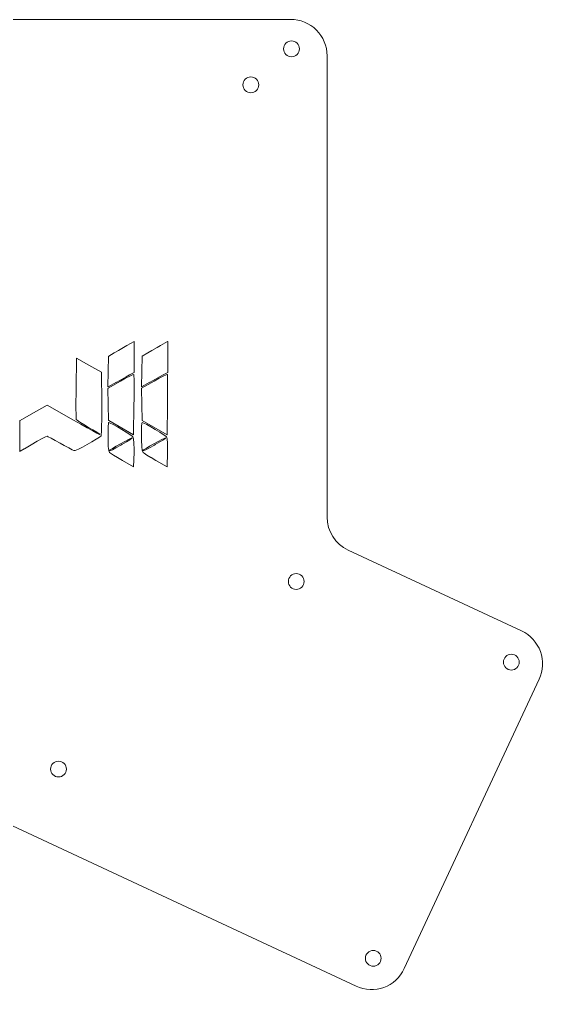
# Model space of a CAD drawing. Header units: millimetres. Extents: x 16 to 219, y 10 to 197.
# Drawn here: x 118.3 to 219.1, y 10.1 to 196.8 of the extents above; entities that cross this region are included whole.
import ezdxf

# ---------------------------------------------------------------- set-up
doc = ezdxf.new("R2010")
doc.units = ezdxf.units.MM
doc.header["$MEASUREMENT"] = 0
doc.layers.add('Cutout', color=7, linetype='Continuous', lineweight=0, true_color=0xde3535)
doc.layers.add('Engraving', color=7, linetype='Continuous', lineweight=0, true_color=0x3866dc)

msp = doc.modelspace()

# ---------------------------------------------------------------- linework, layer by layer
at = {"layer": 'Cutout', "lineweight": 0}
msp.add_lwpolyline([(215.01, 79.13), (181.6, 94.71, -0.291482), (177.56, 101.05), (177.56, 189.84, 0.414214), (170.56, 196.84), (167.02, 196.84), (131.11, 196.84), (61.23, 196.84), (25.53, 196.84), (23.47, 196.84, 0.414214), (16.47, 189.84), (16.47, 55.51, 0.414214), (23.47, 48.51), (100.61, 48.51, -0.109498), (103.56, 47.86), (183.13, 10.76, 0.414191), (192.43, 14.15), (218.4, 69.83, 0.414222)], format="xyb", close=True, dxfattribs=at)
for centre in [(170.71, 191.18), (162.88, 184.25), (171.62, 88.65), (213.03, 73.14), (125.85, 52.55), (186.45, 16.13)]:
    msp.add_circle(centre, 1.52, dxfattribs=at)
at = {"layer": 'Engraving', "linetype": 'Continuous'}
for p, q in [((139.03, 134.06), (140.4, 134.84)), ((140.4, 134.84), (140.41, 134.84)), ((140.41, 134.84), (140.41, 134.84)), ((140.41, 134.84), (140.41, 134.84)), ((140.41, 134.84), (140.41, 134.84)), ((140.41, 134.84), (140.42, 134.84)), ((140.42, 134.84), (140.42, 134.84)), ((140.42, 134.84), (140.42, 134.84)), ((140.42, 134.84), (140.42, 134.84)), ((140.42, 134.84), (140.43, 134.84)), ((140.43, 134.84), (140.43, 134.84)), ((140.43, 134.84), (140.43, 134.84)), ((140.43, 134.84), (140.43, 134.84)), ((140.43, 134.84), (140.43, 134.83)), ((140.43, 134.83), (140.43, 134.83)), ((140.43, 134.83), (140.43, 134.83)), ((140.43, 134.83), (140.43, 134.83)), ((140.43, 134.83), (140.43, 134.83)), ((140.43, 134.83), (140.44, 134.83)), ((140.44, 134.82), (140.43, 131.87)), ((140.44, 134.83), (140.44, 134.83)), ((140.44, 134.83), (140.44, 134.83)), ((140.44, 134.83), (140.44, 134.82)), ((140.44, 134.82), (140.44, 134.82)), ((145.48, 134.06), (146.85, 134.84)), ((146.85, 134.84), (146.86, 134.84)), ((146.86, 134.84), (146.86, 134.84)), ((146.86, 134.84), (146.86, 134.84)), ((146.86, 134.84), (146.86, 134.84)), ((146.86, 134.84), (146.87, 134.84)), ((146.87, 134.84), (146.87, 134.84)), ((146.87, 134.84), (146.87, 134.84)), ((146.87, 134.84), (146.87, 134.84)), ((146.87, 134.84), (146.87, 134.84)), ((146.87, 134.84), (146.87, 134.84)), ((146.87, 134.84), (146.87, 134.84)), ((146.87, 134.84), (146.87, 134.84)), ((146.87, 134.84), (146.88, 134.83)), ((146.88, 134.83), (146.88, 134.83)), ((146.88, 134.83), (146.88, 134.83)), ((146.88, 134.83), (146.88, 134.83)), ((146.88, 134.83), (146.88, 134.83)), ((146.88, 134.83), (146.89, 134.83)), ((146.89, 134.82), (146.88, 131.87)), ((146.89, 134.83), (146.89, 134.83)), ((146.89, 134.83), (146.89, 134.83)), ((146.89, 134.83), (146.89, 134.82)), ((146.89, 134.82), (146.89, 134.82)), ((135.51, 132.02), (136.58, 132.65)), ((136.58, 132.65), (137.4, 133.12)), ((136.58, 132.65), (136.58, 132.65)), ((136.58, 132.65), (136.58, 132.65)), ((137.4, 133.12), (138.38, 133.68)), ((137.4, 133.12), (137.4, 133.12)), ((137.4, 133.12), (137.4, 133.12)), ((138.38, 133.68), (139.03, 134.06)), ((138.38, 133.68), (138.38, 133.68)), ((138.38, 133.68), (138.38, 133.68)), ((139.03, 134.06), (139.03, 134.06)), ((139.03, 134.06), (139.03, 134.06)), ((141.96, 132.02), (143.03, 132.65)), ((143.03, 132.65), (143.85, 133.12)), ((143.03, 132.65), (143.03, 132.65)), ((143.03, 132.65), (143.03, 132.65)), ((143.85, 133.12), (144.83, 133.68)), ((143.85, 133.12), (143.85, 133.12)), ((143.85, 133.12), (143.85, 133.12)), ((144.83, 133.68), (145.48, 134.06)), ((144.83, 133.68), (144.83, 133.68)), ((144.83, 133.68), (144.83, 133.68)), ((145.48, 134.06), (145.48, 134.06)), ((145.48, 134.06), (145.48, 134.06)), ((129.23, 125.88), (129.29, 131.65)), ((129.29, 131.66), (129.29, 131.67)), ((129.29, 131.67), (129.29, 131.67)), ((129.29, 131.67), (129.29, 131.67)), ((129.29, 131.67), (129.3, 131.67)), ((129.29, 131.65), (129.29, 131.66)), ((129.29, 131.66), (129.29, 131.66)), ((129.29, 131.66), (129.29, 131.66)), ((129.29, 131.66), (129.29, 131.66)), ((129.29, 131.66), (129.29, 131.66)), ((129.3, 131.67), (129.3, 131.67)), ((129.3, 131.67), (129.3, 131.67)), ((129.3, 131.67), (129.3, 131.67)), ((129.3, 131.67), (129.31, 131.67)), ((129.31, 131.67), (129.31, 131.67)), ((129.31, 131.67), (129.31, 131.67)), ((129.31, 131.67), (129.31, 131.67)), ((129.31, 131.67), (129.32, 131.67)), ((129.31, 131.67), (129.31, 131.67)), ((129.31, 131.67), (129.31, 131.67)), ((129.31, 131.67), (129.31, 131.67)), ((129.31, 131.67), (129.31, 131.67)), ((129.32, 131.67), (129.32, 131.67)), ((129.32, 131.67), (131.71, 130.3)), ((135.43, 129.07), (135.5, 132)), ((135.5, 132.01), (135.5, 132.02)), ((135.5, 132.02), (135.5, 132.02)), ((135.5, 132.02), (135.5, 132.02)), ((135.5, 132.02), (135.51, 132.02)), ((135.5, 132), (135.5, 132.01)), ((135.5, 132.01), (135.5, 132.01)), ((135.5, 132.01), (135.5, 132.01)), ((135.5, 132.01), (135.5, 132.01)), ((135.5, 132.01), (135.5, 132.01)), ((135.51, 132.02), (135.51, 132.02)), ((140.43, 131.87), (140.43, 131.87)), ((140.43, 131.87), (140.43, 128.93)), ((141.88, 129.07), (141.95, 132)), ((141.95, 132.01), (141.95, 132.02)), ((141.95, 132.02), (141.95, 132.02)), ((141.95, 132.02), (141.95, 132.02)), ((141.95, 132.02), (141.96, 132.02)), ((141.95, 132), (141.95, 132.01)), ((141.95, 132.01), (141.95, 132.01)), ((141.95, 132.01), (141.95, 132.01)), ((141.95, 132.01), (141.95, 132.01)), ((141.95, 132.01), (141.95, 132.01)), ((141.96, 132.02), (141.96, 132.02)), ((146.88, 131.87), (146.88, 131.87)), ((146.88, 131.87), (146.88, 128.93)), ((131.71, 130.3), (134.1, 128.93)), ((134.1, 128.93), (134.1, 128.92)), ((134.1, 128.92), (134.1, 128.92)), ((134.1, 128.92), (134.1, 128.92)), ((134.1, 128.92), (134.1, 128.92)), ((134.1, 128.92), (134.1, 128.92)), ((134.1, 128.92), (134.11, 128.92)), ((134.11, 128.92), (134.11, 128.92)), ((134.11, 128.92), (134.11, 128.92)), ((134.11, 128.92), (134.11, 128.91)), ((134.11, 128.91), (134.11, 128.91)), ((134.11, 128.91), (134.17, 122.95)), ((135.37, 126.14), (135.43, 129.07)), ((135.43, 129.07), (135.43, 129.07)), ((140.42, 128.91), (139.53, 128.42)), ((140.43, 128.92), (140.42, 128.91)), ((140.42, 128.91), (140.42, 128.91)), ((140.42, 128.91), (140.42, 128.91)), ((140.43, 128.93), (140.43, 128.93)), ((140.43, 128.93), (140.43, 128.93)), ((140.43, 128.93), (140.43, 128.93)), ((140.43, 128.93), (140.43, 128.92)), ((140.43, 128.92), (140.43, 128.92)), ((140.43, 128.92), (140.43, 128.92)), ((140.43, 128.92), (140.43, 128.92)), ((140.43, 128.92), (140.43, 128.92)), ((140.43, 128.92), (140.43, 128.92)), ((140.43, 128.92), (140.43, 128.92)), ((140.43, 128.92), (140.43, 128.92)), ((141.81, 126.14), (141.88, 129.07)), ((141.88, 129.07), (141.88, 129.07)), ((146.87, 128.91), (145.98, 128.42)), ((146.88, 128.92), (146.87, 128.92)), ((146.87, 128.92), (146.87, 128.91)), ((146.87, 128.91), (146.87, 128.91)), ((146.87, 128.91), (146.87, 128.91)), ((146.88, 128.93), (146.88, 128.93)), ((146.88, 128.93), (146.88, 128.93)), ((146.88, 128.93), (146.88, 128.93)), ((146.88, 128.93), (146.88, 128.92)), ((146.88, 128.92), (146.88, 128.92)), ((146.88, 128.92), (146.88, 128.92)), ((146.88, 128.92), (146.88, 128.92)), ((146.88, 128.92), (146.88, 128.92)), ((146.88, 128.92), (146.88, 128.92)), ((146.88, 128.92), (146.88, 128.92)), ((135.39, 125.84), (137.81, 127.22)), ((137.02, 127.03), (135.39, 126.12)), ((137.05, 127.04), (137.02, 127.03)), ((137.98, 127.56), (137.05, 127.04)), ((137.05, 127.04), (137.05, 127.04)), ((137.81, 127.22), (138.77, 127.76)), ((137.81, 127.22), (137.81, 127.22)), ((137.81, 127.22), (137.81, 127.22)), ((138.87, 128.06), (137.98, 127.56)), ((138.77, 127.76), (139.56, 128.18)), ((138.77, 127.76), (138.77, 127.76)), ((138.77, 127.76), (138.77, 127.76)), ((139.53, 128.42), (138.87, 128.06)), ((139.53, 128.42), (139.53, 128.42)), ((139.56, 128.18), (140.11, 128.44)), ((139.56, 128.18), (139.56, 128.18)), ((139.56, 128.18), (139.56, 128.18)), ((140.11, 128.44), (140.33, 128.51)), ((140.11, 128.44), (140.11, 128.44)), ((140.11, 128.44), (140.11, 128.44)), ((140.33, 128.51), (140.34, 128.52)), ((140.33, 128.51), (140.33, 128.51)), ((140.33, 128.51), (140.33, 128.51)), ((140.33, 128.51), (140.33, 128.51)), ((140.34, 128.51), (140.34, 128.52)), ((140.34, 128.52), (140.34, 128.51)), ((140.34, 128.52), (140.34, 128.51)), ((140.34, 128.51), (140.35, 128.51)), ((140.35, 128.51), (140.35, 128.51)), ((140.35, 128.51), (140.35, 128.51)), ((140.35, 128.51), (140.35, 128.51)), ((140.35, 128.51), (140.35, 128.51)), ((140.35, 128.51), (140.35, 128.51)), ((140.35, 128.51), (140.35, 128.51)), ((140.35, 128.51), (140.35, 128.51)), ((140.35, 128.51), (140.35, 128.5)), ((140.35, 128.5), (140.35, 128.5)), ((140.35, 128.5), (140.35, 128.5)), ((140.35, 128.5), (140.36, 128.5)), ((140.36, 128.5), (140.36, 128.5)), ((140.36, 128.5), (140.36, 128.5)), ((140.36, 128.5), (140.36, 128.5)), ((140.36, 128.5), (140.38, 128.24)), ((140.38, 128.24), (140.38, 128.24)), ((140.38, 128.24), (140.38, 128.24)), ((140.38, 128.24), (140.4, 127.58)), ((140.4, 127.58), (140.4, 127.58)), ((140.4, 127.58), (140.4, 127.58)), ((140.4, 127.58), (140.4, 126.57)), ((141.84, 125.84), (144.26, 127.22)), ((143.46, 127.03), (141.84, 126.12)), ((143.5, 127.04), (143.46, 127.03)), ((144.42, 127.56), (143.5, 127.04)), ((143.5, 127.04), (143.5, 127.04)), ((144.26, 127.22), (145.22, 127.76)), ((144.26, 127.22), (144.26, 127.22)), ((144.26, 127.22), (144.26, 127.22)), ((145.32, 128.06), (144.42, 127.56)), ((145.22, 127.76), (146.01, 128.18)), ((145.22, 127.76), (145.22, 127.76)), ((145.22, 127.76), (145.22, 127.76)), ((145.98, 128.42), (145.32, 128.06)), ((145.98, 128.42), (145.98, 128.42)), ((146.01, 128.18), (146.56, 128.44)), ((146.01, 128.18), (146.01, 128.18)), ((146.01, 128.18), (146.01, 128.18)), ((146.56, 128.44), (146.78, 128.51)), ((146.56, 128.44), (146.56, 128.44)), ((146.56, 128.44), (146.56, 128.44)), ((146.78, 128.51), (146.79, 128.52)), ((146.78, 128.51), (146.78, 128.51)), ((146.78, 128.51), (146.78, 128.51)), ((146.78, 128.51), (146.78, 128.51)), ((146.79, 128.51), (146.79, 128.52)), ((146.79, 128.52), (146.79, 128.51)), ((146.79, 128.52), (146.79, 128.51)), ((146.79, 128.51), (146.79, 128.51)), ((146.79, 128.51), (146.79, 128.51)), ((146.79, 128.51), (146.79, 128.51)), ((146.79, 128.51), (146.8, 128.51)), ((146.8, 128.51), (146.8, 128.51)), ((146.8, 128.51), (146.8, 128.51)), ((146.8, 128.51), (146.8, 128.51)), ((146.8, 128.51), (146.8, 128.51)), ((146.8, 128.51), (146.8, 128.5)), ((146.8, 128.5), (146.8, 128.5)), ((146.8, 128.5), (146.8, 128.5)), ((146.8, 128.5), (146.81, 128.5)), ((146.81, 128.5), (146.81, 128.5)), ((146.81, 128.5), (146.81, 128.5)), ((146.81, 128.5), (146.81, 128.5)), ((146.81, 128.5), (146.83, 128.24)), ((146.83, 128.24), (146.83, 128.24)), ((146.83, 128.24), (146.83, 128.24)), ((146.83, 128.24), (146.85, 127.58)), ((146.85, 127.58), (146.85, 127.58)), ((146.85, 127.58), (146.85, 127.58)), ((146.85, 127.58), (146.85, 126.57)), ((129.22, 124.75), (129.23, 125.88)), ((129.23, 125.88), (129.23, 125.88)), ((129.23, 125.88), (129.23, 125.88)), ((135.37, 126.13), (135.37, 126.14)), ((135.37, 126.14), (135.37, 126.14)), ((135.37, 126.14), (135.37, 126.14)), ((135.37, 126.12), (135.37, 126.13)), ((135.37, 126.13), (135.37, 126.13)), ((135.37, 126.13), (135.37, 126.13)), ((135.37, 126.13), (135.37, 126.13)), ((135.37, 126.13), (135.37, 126.13)), ((135.38, 126.12), (135.37, 126.12)), ((135.37, 126.12), (135.37, 126.12)), ((135.37, 126.12), (135.37, 126.12)), ((135.37, 126.12), (135.37, 126.12)), ((135.37, 126.12), (135.37, 126.12)), ((135.37, 126.12), (135.37, 126.12)), ((135.37, 126.12), (135.37, 126.12)), ((135.44, 122.73), (135.37, 125.83)), ((135.37, 125.83), (135.37, 125.83)), ((135.37, 125.83), (135.37, 125.83)), ((135.37, 125.83), (135.37, 125.83)), ((135.37, 125.83), (135.37, 125.83)), ((135.37, 125.83), (135.38, 125.83)), ((135.38, 126.11), (135.38, 126.12)), ((135.39, 126.11), (135.38, 126.11)), ((135.38, 126.11), (135.38, 126.11)), ((135.38, 126.11), (135.38, 126.11)), ((135.38, 125.83), (135.38, 125.84)), ((135.38, 125.84), (135.38, 125.84)), ((135.38, 125.84), (135.38, 125.84)), ((135.38, 125.84), (135.38, 125.84)), ((135.38, 125.84), (135.38, 125.84)), ((135.38, 125.84), (135.39, 125.84)), ((135.38, 125.83), (135.38, 125.83)), ((135.39, 126.12), (135.39, 126.12)), ((135.39, 126.12), (135.39, 126.12)), ((135.39, 126.12), (135.39, 126.12)), ((135.39, 126.12), (135.39, 126.11)), ((135.39, 126.11), (135.39, 126.11)), ((135.39, 126.11), (135.39, 126.11)), ((135.39, 126.11), (135.39, 126.11)), ((135.39, 125.84), (135.39, 125.84)), ((135.39, 125.84), (135.39, 125.84)), ((140.4, 125.28), (140.39, 123.78)), ((140.4, 126.57), (140.4, 126.57)), ((140.4, 126.57), (140.4, 126.57)), ((140.4, 126.57), (140.4, 125.28)), ((140.4, 125.28), (140.4, 125.28)), ((140.4, 125.28), (140.4, 125.28)), ((141.81, 126.13), (141.81, 126.14)), ((141.81, 126.14), (141.81, 126.14)), ((141.81, 126.14), (141.81, 126.14)), ((141.82, 126.13), (141.81, 126.13)), ((141.81, 126.13), (141.81, 126.13)), ((141.81, 126.13), (141.81, 126.13)), ((141.81, 126.13), (141.81, 126.13)), ((141.82, 126.12), (141.82, 126.13)), ((141.83, 126.12), (141.82, 126.12)), ((141.82, 126.12), (141.82, 126.12)), ((141.82, 126.12), (141.82, 126.12)), ((141.82, 126.12), (141.82, 126.12)), ((141.82, 126.12), (141.82, 126.12)), ((141.82, 126.12), (141.82, 126.12)), ((141.82, 126.12), (141.82, 126.12)), ((141.89, 122.73), (141.82, 125.83)), ((141.82, 125.83), (141.82, 125.83)), ((141.82, 125.83), (141.82, 125.83)), ((141.82, 125.83), (141.82, 125.83)), ((141.82, 125.83), (141.82, 125.83)), ((141.82, 125.83), (141.83, 125.83)), ((141.83, 126.11), (141.83, 126.12)), ((141.84, 126.11), (141.83, 126.11)), ((141.83, 126.11), (141.83, 126.11)), ((141.83, 126.11), (141.83, 126.11)), ((141.83, 125.83), (141.83, 125.84)), ((141.83, 125.84), (141.83, 125.84)), ((141.83, 125.84), (141.83, 125.84)), ((141.83, 125.84), (141.83, 125.84)), ((141.83, 125.84), (141.83, 125.84)), ((141.83, 125.84), (141.84, 125.84)), ((141.83, 125.83), (141.83, 125.83)), ((141.84, 126.12), (141.84, 126.12)), ((141.84, 126.12), (141.84, 126.12)), ((141.84, 126.12), (141.84, 126.12)), ((141.84, 126.12), (141.84, 126.11)), ((141.84, 126.11), (141.84, 126.11)), ((141.84, 126.11), (141.84, 126.11)), ((141.84, 126.11), (141.84, 126.11)), ((141.84, 125.84), (141.84, 125.84)), ((141.84, 125.84), (141.84, 125.84)), ((146.85, 125.28), (146.84, 123.78)), ((146.85, 126.57), (146.85, 126.57)), ((146.85, 126.57), (146.85, 126.57)), ((146.85, 126.57), (146.85, 125.28)), ((146.85, 125.28), (146.85, 125.28)), ((146.85, 125.28), (146.85, 125.28)), ((129.21, 123.23), (129.22, 124.75)), ((129.22, 124.75), (129.22, 124.75)), ((129.22, 124.75), (129.22, 124.75)), ((140.39, 123.78), (140.38, 122.65)), ((140.39, 123.78), (140.39, 123.78)), ((140.39, 123.78), (140.39, 123.78)), ((146.84, 123.78), (146.83, 122.65)), ((146.84, 123.78), (146.84, 123.78)), ((146.84, 123.78), (146.84, 123.78)), ((121.05, 121.12), (123.66, 122.61)), ((123.66, 122.61), (123.66, 122.61)), ((123.66, 122.61), (123.66, 122.61)), ((123.66, 122.61), (123.66, 122.61)), ((123.66, 122.61), (123.66, 122.61)), ((123.66, 122.61), (123.67, 122.61)), ((123.67, 122.61), (123.67, 122.61)), ((123.67, 122.61), (123.67, 122.61)), ((123.67, 122.61), (123.67, 122.61)), ((123.67, 122.61), (123.67, 122.61)), ((123.67, 122.61), (123.68, 122.61)), ((123.68, 122.61), (128.72, 119.72)), ((129.21, 121.91), (129.21, 123.23)), ((129.21, 123.23), (129.21, 123.23)), ((129.21, 123.23), (129.21, 123.23)), ((129.22, 120.86), (129.21, 121.91)), ((129.21, 121.91), (129.21, 121.91)), ((129.21, 121.91), (129.21, 121.91)), ((134.17, 122.95), (134.17, 122.95)), ((134.17, 122.95), (134.17, 122.95)), ((134.17, 122.95), (134.18, 121.3)), ((135.5, 119.64), (135.44, 122.73)), ((140.38, 122.65), (140.32, 116.9)), ((140.38, 122.65), (140.38, 122.65)), ((140.38, 122.65), (140.38, 122.65)), ((141.95, 119.64), (141.89, 122.73)), ((146.83, 122.65), (146.77, 116.9)), ((146.83, 122.65), (146.83, 122.65)), ((146.83, 122.65), (146.83, 122.65)), ((118.42, 113.73), (118.43, 119.62)), ((118.43, 119.62), (118.43, 119.63)), ((118.43, 119.63), (118.43, 119.63)), ((118.43, 119.63), (118.43, 119.63)), ((118.43, 119.63), (118.43, 119.63)), ((118.43, 119.63), (118.43, 119.63)), ((118.43, 119.63), (118.44, 119.63)), ((118.43, 119.62), (118.43, 119.62)), ((118.43, 119.62), (118.43, 119.62)), ((118.43, 119.62), (118.43, 119.62)), ((118.43, 119.62), (118.43, 119.62)), ((118.43, 119.62), (118.43, 119.62)), ((118.43, 119.62), (118.43, 119.62)), ((118.44, 119.63), (121.05, 121.12)), ((118.44, 119.63), (118.44, 119.63)), ((118.44, 119.63), (118.44, 119.63)), ((128.72, 119.72), (128.72, 119.72)), ((128.72, 119.72), (130.12, 118.93)), ((129.23, 120.16), (129.22, 120.86)), ((129.22, 120.86), (129.22, 120.86)), ((129.22, 120.86), (129.22, 120.86)), ((129.25, 119.86), (129.23, 120.16)), ((129.23, 120.16), (129.23, 120.16)), ((129.23, 120.16), (129.23, 120.16)), ((129.26, 119.85), (129.25, 119.86)), ((129.25, 119.86), (129.25, 119.86)), ((129.25, 119.86), (129.25, 119.86)), ((129.26, 119.84), (129.26, 119.85)), ((129.26, 119.85), (129.26, 119.85)), ((129.26, 119.85), (129.26, 119.85)), ((129.26, 119.85), (129.26, 119.85)), ((129.26, 119.85), (129.26, 119.85)), ((129.43, 119.68), (129.26, 119.84)), ((129.26, 119.84), (129.26, 119.84)), ((129.26, 119.84), (129.26, 119.84)), ((129.95, 119.33), (129.43, 119.68)), ((129.43, 119.68), (129.43, 119.68)), ((129.43, 119.68), (129.43, 119.68)), ((134.17, 119.81), (134.15, 118.54)), ((134.18, 121.3), (134.17, 119.81)), ((134.17, 119.81), (134.17, 119.81)), ((134.17, 119.81), (134.17, 119.81)), ((134.18, 121.3), (134.18, 121.3)), ((134.18, 121.3), (134.18, 121.3)), ((135.5, 119.63), (135.5, 119.64)), ((135.5, 119.62), (135.5, 119.63)), ((135.5, 119.63), (135.5, 119.63)), ((135.5, 119.63), (135.5, 119.63)), ((135.5, 119.63), (135.5, 119.63)), ((135.5, 119.63), (135.5, 119.63)), ((135.51, 119.62), (135.5, 119.62)), ((135.5, 119.62), (135.5, 119.62)), ((135.5, 119.62), (135.5, 119.62)), ((140.29, 116.88), (135.51, 119.62)), ((135.51, 119.62), (135.51, 119.62)), ((141.95, 119.63), (141.95, 119.64)), ((141.95, 119.62), (141.95, 119.63)), ((141.95, 119.63), (141.95, 119.63)), ((141.95, 119.63), (141.95, 119.63)), ((141.95, 119.63), (141.95, 119.63)), ((141.95, 119.63), (141.95, 119.63)), ((141.96, 119.62), (141.95, 119.62)), ((141.95, 119.62), (141.95, 119.62)), ((141.95, 119.62), (141.95, 119.62)), ((146.74, 116.88), (141.96, 119.62)), ((141.96, 119.62), (141.96, 119.62)), ((130.72, 118.85), (129.95, 119.33)), ((129.95, 119.33), (129.95, 119.33)), ((129.95, 119.33), (129.95, 119.33)), ((130.12, 118.93), (130.12, 118.93)), ((130.12, 118.93), (131.38, 118.22)), ((131.65, 118.3), (130.72, 118.85)), ((130.72, 118.85), (130.72, 118.85)), ((130.72, 118.85), (130.72, 118.85)), ((131.38, 118.22), (131.38, 118.22)), ((131.38, 118.22), (132.45, 117.64)), ((132.45, 117.84), (131.65, 118.3)), ((131.65, 118.3), (131.65, 118.3)), ((131.65, 118.3), (131.65, 118.3)), ((133.2, 117.38), (132.45, 117.84)), ((134.15, 118.53), (134.13, 117.55)), ((134.15, 118.54), (134.15, 118.54)), ((134.15, 118.54), (134.15, 118.53)), ((135.39, 117.6), (135.42, 118.48)), ((135.42, 118.48), (135.46, 119.06)), ((135.42, 118.48), (135.42, 118.48)), ((135.42, 118.48), (135.42, 118.48)), ((135.46, 119.07), (135.5, 119.26)), ((135.46, 119.06), (135.46, 119.07)), ((135.46, 119.07), (135.46, 119.07)), ((135.5, 119.26), (135.5, 119.27)), ((135.5, 119.27), (135.5, 119.27)), ((135.5, 119.27), (135.5, 119.27)), ((135.5, 119.27), (135.5, 119.27)), ((135.5, 119.27), (135.51, 119.27)), ((135.51, 119.27), (135.51, 119.28)), ((135.51, 119.28), (135.52, 119.28)), ((135.51, 119.27), (135.51, 119.27)), ((135.51, 119.27), (135.51, 119.27)), ((135.51, 119.27), (135.51, 119.27)), ((135.52, 119.28), (135.52, 119.28)), ((135.52, 119.28), (135.53, 119.28)), ((135.52, 119.28), (135.52, 119.28)), ((135.52, 119.28), (135.52, 119.28)), ((135.52, 119.28), (135.52, 119.28)), ((135.52, 119.28), (135.52, 119.28)), ((135.52, 119.28), (135.52, 119.28)), ((135.53, 119.28), (135.53, 119.28)), ((135.53, 119.28), (135.53, 119.28)), ((135.53, 119.28), (135.53, 119.28)), ((135.53, 119.28), (135.53, 119.28)), ((135.53, 119.28), (135.82, 119.16)), ((135.82, 119.16), (135.82, 119.16)), ((135.82, 119.16), (135.82, 119.16)), ((135.82, 119.16), (136.4, 118.85)), ((136.4, 118.85), (136.4, 118.85)), ((136.4, 118.85), (136.4, 118.85)), ((136.4, 118.85), (137.18, 118.42)), ((137.18, 118.42), (137.18, 118.42)), ((137.18, 118.42), (137.18, 118.42)), ((137.18, 118.42), (138.04, 117.91)), ((138.04, 117.91), (138.04, 117.91)), ((138.04, 117.91), (138.04, 117.91)), ((138.04, 117.91), (138.88, 117.41)), ((141.84, 117.6), (141.86, 118.48)), ((141.86, 118.48), (141.91, 119.06)), ((141.86, 118.48), (141.86, 118.48)), ((141.86, 118.48), (141.86, 118.48)), ((141.91, 119.07), (141.95, 119.26)), ((141.91, 119.06), (141.91, 119.07)), ((141.91, 119.07), (141.91, 119.07)), ((141.95, 119.26), (141.95, 119.27)), ((141.95, 119.27), (141.95, 119.27)), ((141.95, 119.27), (141.95, 119.27)), ((141.95, 119.27), (141.95, 119.27)), ((141.95, 119.27), (141.96, 119.27)), ((141.96, 119.27), (141.96, 119.28)), ((141.96, 119.28), (141.97, 119.28)), ((141.96, 119.27), (141.96, 119.27)), ((141.96, 119.27), (141.96, 119.27)), ((141.96, 119.27), (141.96, 119.27)), ((141.97, 119.28), (141.97, 119.28)), ((141.97, 119.28), (141.97, 119.28)), ((141.97, 119.28), (141.98, 119.28)), ((141.97, 119.28), (141.97, 119.28)), ((141.97, 119.28), (141.97, 119.28)), ((141.97, 119.28), (141.97, 119.28)), ((141.97, 119.28), (141.97, 119.28)), ((141.97, 119.28), (141.97, 119.28)), ((141.98, 119.28), (141.98, 119.28)), ((141.98, 119.28), (141.98, 119.28)), ((141.98, 119.28), (141.98, 119.28)), ((141.98, 119.28), (142.27, 119.16)), ((142.27, 119.16), (142.27, 119.16)), ((142.27, 119.16), (142.27, 119.16)), ((142.27, 119.16), (142.85, 118.85)), ((142.85, 118.85), (142.85, 118.85)), ((142.85, 118.85), (142.85, 118.85)), ((142.85, 118.85), (143.63, 118.42)), ((143.63, 118.42), (143.63, 118.42)), ((143.63, 118.42), (143.63, 118.42)), ((143.63, 118.42), (144.49, 117.91)), ((144.49, 117.91), (144.49, 117.91)), ((144.49, 117.91), (144.49, 117.91)), ((144.49, 117.91), (145.33, 117.41)), ((122.69, 116.16), (121.76, 115.64)), ((123.35, 116.49), (122.69, 116.16)), ((123.66, 116.61), (123.35, 116.49)), ((123.87, 116.53), (123.66, 116.61)), ((124.43, 116.25), (123.87, 116.53)), ((125.23, 115.82), (124.43, 116.25)), ((126.18, 115.29), (125.23, 115.82)), ((133.1, 116.02), (132.28, 115.53)), ((132.45, 117.64), (133.25, 117.22)), ((133.72, 116.44), (133.1, 116.02)), ((133.1, 116.02), (133.1, 116.02)), ((133.1, 116.02), (133.1, 116.02)), ((133.69, 117.05), (133.2, 117.38)), ((133.25, 117.22), (133.74, 116.98)), ((133.78, 116.97), (133.69, 117.05)), ((134.04, 116.72), (133.72, 116.44)), ((133.72, 116.44), (133.72, 116.44)), ((133.72, 116.44), (133.72, 116.44)), ((133.74, 116.98), (133.78, 116.97)), ((134.05, 116.73), (134.04, 116.73)), ((134.04, 116.73), (134.04, 116.72)), ((134.04, 116.72), (134.04, 116.72)), ((134.04, 116.72), (134.04, 116.72)), ((134.04, 116.72), (134.04, 116.72)), ((134.04, 116.72), (134.04, 116.72)), ((134.08, 116.92), (134.05, 116.73)), ((134.13, 117.55), (134.08, 116.93)), ((134.08, 116.93), (134.08, 116.93)), ((134.08, 116.93), (134.08, 116.92)), ((134.13, 117.55), (134.13, 117.55)), ((134.13, 117.55), (134.13, 117.55)), ((135.38, 116.52), (135.39, 117.6)), ((135.39, 115.83), (135.38, 116.52)), ((135.38, 116.52), (135.38, 116.52)), ((135.38, 116.52), (135.38, 116.52)), ((135.39, 117.6), (135.39, 117.6)), ((135.39, 117.6), (135.39, 117.6)), ((135.43, 114.63), (135.39, 115.83)), ((135.39, 115.83), (135.39, 115.83)), ((135.39, 115.83), (135.39, 115.83)), ((139.32, 115.99), (138.59, 115.61)), ((138.88, 117.41), (138.88, 117.41)), ((138.88, 117.41), (138.88, 117.41)), ((138.88, 117.41), (139.58, 116.96)), ((138.91, 115.52), (139.59, 115.95)), ((139.85, 116.24), (139.32, 115.99)), ((139.58, 116.96), (139.58, 116.96)), ((139.58, 116.96), (139.58, 116.96)), ((139.58, 116.96), (140.06, 116.64)), ((139.59, 115.95), (139.99, 116.25)), ((140.02, 116.29), (139.85, 116.24)), ((139.99, 116.25), (140.02, 116.29)), ((140.06, 116.64), (140.06, 116.64)), ((140.06, 116.64), (140.06, 116.64)), ((140.06, 116.64), (140.18, 116.53)), ((140.18, 116.53), (140.19, 116.53)), ((140.19, 116.53), (140.19, 116.53)), ((140.19, 116.53), (140.19, 116.53)), ((140.19, 116.53), (140.19, 116.53)), ((140.19, 116.53), (140.19, 116.53)), ((140.19, 116.53), (140.19, 116.52)), ((140.19, 116.52), (140.31, 116.12)), ((140.29, 116.87), (140.29, 116.88)), ((140.29, 116.88), (140.29, 116.88)), ((140.3, 116.87), (140.29, 116.87)), ((140.29, 116.87), (140.29, 116.87)), ((140.29, 116.87), (140.29, 116.87)), ((140.31, 116.88), (140.3, 116.88)), ((140.3, 116.88), (140.3, 116.87)), ((140.3, 116.87), (140.3, 116.87)), ((140.3, 116.87), (140.3, 116.87)), ((140.3, 116.87), (140.3, 116.87)), ((140.32, 116.88), (140.31, 116.88)), ((140.31, 116.88), (140.31, 116.88)), ((140.31, 116.88), (140.31, 116.88)), ((140.31, 116.88), (140.31, 116.88)), ((140.31, 116.88), (140.31, 116.88)), ((140.31, 116.88), (140.31, 116.88)), ((140.31, 116.88), (140.31, 116.88)), ((140.31, 116.12), (140.31, 116.12)), ((140.31, 116.12), (140.31, 116.12)), ((140.31, 116.12), (140.38, 115.3)), ((140.32, 116.9), (140.32, 116.89)), ((140.32, 116.89), (140.32, 116.89)), ((140.32, 116.89), (140.32, 116.89)), ((140.32, 116.89), (140.32, 116.89)), ((140.32, 116.89), (140.32, 116.88)), ((141.83, 116.52), (141.84, 117.6)), ((141.84, 115.83), (141.83, 116.52)), ((141.83, 116.52), (141.83, 116.52)), ((141.83, 116.52), (141.83, 116.52)), ((141.84, 117.6), (141.84, 117.6)), ((141.84, 117.6), (141.84, 117.6)), ((141.88, 114.63), (141.84, 115.83)), ((141.84, 115.83), (141.84, 115.83)), ((141.84, 115.83), (141.84, 115.83)), ((145.77, 115.99), (145.04, 115.61)), ((145.33, 117.41), (145.33, 117.41)), ((145.33, 117.41), (145.33, 117.41)), ((145.33, 117.41), (146.03, 116.96)), ((145.36, 115.52), (146.04, 115.95)), ((146.3, 116.24), (145.77, 115.99)), ((146.03, 116.96), (146.03, 116.96)), ((146.03, 116.96), (146.03, 116.96)), ((146.03, 116.96), (146.51, 116.64)), ((146.04, 115.95), (146.44, 116.25)), ((146.47, 116.29), (146.3, 116.24)), ((146.44, 116.25), (146.47, 116.29)), ((146.51, 116.64), (146.51, 116.64)), ((146.51, 116.64), (146.51, 116.64)), ((146.51, 116.64), (146.63, 116.53)), ((146.63, 116.53), (146.64, 116.53)), ((146.64, 116.53), (146.64, 116.53)), ((146.64, 116.53), (146.64, 116.53)), ((146.64, 116.53), (146.64, 116.53)), ((146.64, 116.53), (146.64, 116.53)), ((146.64, 116.53), (146.64, 116.52)), ((146.64, 116.52), (146.76, 116.12)), ((146.74, 116.87), (146.74, 116.88)), ((146.74, 116.88), (146.74, 116.88)), ((146.75, 116.87), (146.74, 116.87)), ((146.74, 116.87), (146.74, 116.87)), ((146.74, 116.87), (146.74, 116.87)), ((146.76, 116.88), (146.75, 116.88)), ((146.75, 116.88), (146.75, 116.87)), ((146.75, 116.87), (146.75, 116.87)), ((146.75, 116.87), (146.75, 116.87)), ((146.75, 116.87), (146.75, 116.87)), ((146.77, 116.9), (146.76, 116.89)), ((146.76, 116.89), (146.76, 116.89)), ((146.76, 116.89), (146.76, 116.89)), ((146.76, 116.89), (146.76, 116.89)), ((146.76, 116.89), (146.76, 116.88)), ((146.76, 116.88), (146.76, 116.88)), ((146.76, 116.88), (146.76, 116.88)), ((146.76, 116.88), (146.76, 116.88)), ((146.76, 116.88), (146.76, 116.88)), ((146.76, 116.88), (146.76, 116.88)), ((146.76, 116.88), (146.76, 116.88)), ((146.76, 116.88), (146.76, 116.88)), ((146.76, 116.12), (146.76, 116.12)), ((146.76, 116.12), (146.76, 116.12)), ((146.76, 116.12), (146.83, 115.3)), ((119.23, 114.17), (118.46, 113.71)), ((119.31, 114.22), (119.23, 114.17)), ((119.23, 114.17), (119.23, 114.17)), ((120.61, 114.99), (119.31, 114.22)), ((121.76, 115.64), (120.61, 114.99)), ((126.96, 114.84), (126.18, 115.29)), ((127.82, 114.36), (126.96, 114.84)), ((126.96, 114.84), (126.96, 114.84)), ((126.96, 114.84), (126.96, 114.84)), ((128.47, 114.01), (127.82, 114.36)), ((127.82, 114.36), (127.82, 114.36)), ((127.82, 114.36), (127.82, 114.36)), ((128.81, 113.84), (128.47, 114.01)), ((128.47, 114.01), (128.47, 114.01)), ((128.47, 114.01), (128.47, 114.01)), ((129.67, 114.13), (129.08, 113.89)), ((130.47, 114.53), (129.67, 114.13)), ((129.67, 114.13), (129.67, 114.13)), ((129.67, 114.13), (129.67, 114.13)), ((131.37, 115.01), (130.47, 114.53)), ((130.47, 114.53), (130.47, 114.53)), ((130.47, 114.53), (130.47, 114.53)), ((132.28, 115.53), (131.37, 115.01)), ((131.37, 115.01), (131.37, 115.01)), ((131.37, 115.01), (131.37, 115.01)), ((132.28, 115.53), (132.28, 115.53)), ((132.28, 115.53), (132.28, 115.53)), ((135.53, 113.86), (135.43, 114.63)), ((135.43, 114.63), (135.43, 114.63)), ((135.43, 114.63), (135.43, 114.63)), ((135.79, 113.98), (135.67, 113.86)), ((136.26, 114.28), (135.79, 113.98)), ((135.86, 113.84), (136.24, 114.02)), ((136.24, 114.02), (136.89, 114.37)), ((136.95, 114.7), (136.26, 114.28)), ((136.89, 114.37), (137.88, 114.92)), ((137.76, 115.16), (136.95, 114.7)), ((138.59, 115.61), (137.76, 115.16)), ((137.88, 114.92), (138.03, 115.01)), ((137.88, 114.92), (137.88, 114.92)), ((138.03, 115.01), (138.91, 115.52)), ((140.38, 115.3), (140.38, 115.29)), ((140.38, 115.29), (140.38, 115.29)), ((140.38, 115.29), (140.4, 114.1)), ((140.4, 114.1), (140.39, 113.48)), ((140.4, 114.1), (140.4, 114.1)), ((140.4, 114.1), (140.4, 114.1)), ((141.97, 113.86), (141.88, 114.63)), ((141.88, 114.63), (141.88, 114.63)), ((141.88, 114.63), (141.88, 114.63)), ((142.24, 113.98), (142.11, 113.86)), ((142.71, 114.28), (142.24, 113.98)), ((142.31, 113.84), (142.69, 114.02)), ((142.69, 114.02), (143.34, 114.37)), ((143.4, 114.7), (142.71, 114.28)), ((143.34, 114.37), (144.33, 114.92)), ((144.21, 115.16), (143.4, 114.7)), ((145.04, 115.61), (144.21, 115.16)), ((144.33, 114.92), (144.48, 115.01)), ((144.33, 114.92), (144.33, 114.92)), ((144.48, 115.01), (145.36, 115.52)), ((146.83, 115.3), (146.83, 115.29)), ((146.83, 115.29), (146.83, 115.29)), ((146.83, 115.29), (146.85, 114.1)), ((146.85, 114.1), (146.84, 113.48)), ((146.85, 114.1), (146.85, 114.1)), ((146.85, 114.1), (146.85, 114.1)), ((118.42, 113.72), (118.42, 113.73)), ((118.42, 113.73), (118.42, 113.73)), ((118.42, 113.73), (118.42, 113.73)), ((118.43, 113.72), (118.42, 113.72)), ((118.42, 113.72), (118.42, 113.72)), ((118.42, 113.72), (118.42, 113.72)), ((118.42, 113.72), (118.42, 113.72)), ((118.43, 113.71), (118.43, 113.72)), ((118.44, 113.7), (118.43, 113.71)), ((118.43, 113.71), (118.43, 113.71)), ((118.43, 113.71), (118.43, 113.71)), ((118.43, 113.71), (118.43, 113.71)), ((118.43, 113.71), (118.43, 113.71)), ((118.43, 113.71), (118.43, 113.71)), ((118.43, 113.71), (118.43, 113.71)), ((118.43, 113.71), (118.43, 113.71)), ((118.45, 113.7), (118.44, 113.7)), ((118.44, 113.7), (118.44, 113.7)), ((118.44, 113.7), (118.44, 113.7)), ((118.44, 113.7), (118.44, 113.7)), ((118.46, 113.71), (118.45, 113.71)), ((118.45, 113.71), (118.45, 113.71)), ((118.45, 113.71), (118.45, 113.7)), ((118.45, 113.7), (118.45, 113.7)), ((118.45, 113.7), (118.45, 113.7)), ((118.46, 113.71), (118.46, 113.71)), ((128.82, 113.84), (128.81, 113.84)), ((128.81, 113.84), (128.81, 113.84)), ((128.81, 113.84), (128.81, 113.84)), ((128.81, 113.84), (128.81, 113.84)), ((128.81, 113.84), (128.81, 113.84)), ((128.81, 113.84), (128.81, 113.84)), ((129.08, 113.89), (128.82, 113.84)), ((129.08, 113.89), (129.08, 113.89)), ((129.08, 113.89), (129.08, 113.89)), ((135.68, 113.5), (135.53, 113.86)), ((135.53, 113.86), (135.53, 113.86)), ((135.53, 113.86), (135.53, 113.86)), ((135.53, 113.86), (135.53, 113.86)), ((135.53, 113.86), (135.53, 113.86)), ((135.53, 113.86), (135.53, 113.86)), ((135.67, 113.86), (135.7, 113.81)), ((135.68, 113.49), (135.68, 113.5)), ((135.68, 113.5), (135.68, 113.5)), ((135.69, 113.49), (135.68, 113.49)), ((135.68, 113.49), (135.68, 113.49)), ((135.68, 113.49), (135.68, 113.49)), ((135.87, 113.35), (135.69, 113.49)), ((135.69, 113.49), (135.69, 113.49)), ((135.7, 113.81), (135.86, 113.84)), ((136.42, 113), (135.87, 113.35)), ((135.87, 113.35), (135.87, 113.35)), ((135.87, 113.35), (135.87, 113.35)), ((137.21, 112.52), (136.42, 113)), ((136.42, 113), (136.42, 113)), ((136.42, 113), (136.42, 113)), ((138.14, 111.97), (137.21, 112.52)), ((137.21, 112.52), (137.21, 112.52)), ((137.21, 112.52), (137.21, 112.52)), ((140.39, 113.48), (140.32, 110.75)), ((140.39, 113.48), (140.39, 113.48)), ((140.39, 113.48), (140.39, 113.48)), ((141.98, 113.86), (141.97, 113.86)), ((142.13, 113.5), (141.98, 113.86)), ((141.98, 113.86), (141.98, 113.86)), ((141.98, 113.86), (141.98, 113.86)), ((141.98, 113.86), (141.98, 113.86)), ((141.98, 113.86), (141.98, 113.86)), ((142.11, 113.86), (142.14, 113.81)), ((142.13, 113.49), (142.13, 113.5)), ((142.13, 113.5), (142.13, 113.5)), ((142.14, 113.49), (142.13, 113.49)), ((142.13, 113.49), (142.13, 113.49)), ((142.13, 113.49), (142.13, 113.49)), ((142.14, 113.81), (142.31, 113.84)), ((142.32, 113.35), (142.14, 113.49)), ((142.14, 113.49), (142.14, 113.49)), ((142.87, 113), (142.32, 113.35)), ((142.32, 113.35), (142.32, 113.35)), ((142.32, 113.35), (142.32, 113.35)), ((143.65, 112.52), (142.87, 113)), ((142.87, 113), (142.87, 113)), ((142.87, 113), (142.87, 113)), ((143.66, 112.52), (143.65, 112.52)), ((143.65, 112.52), (143.65, 112.52)), ((144.59, 111.97), (143.66, 112.52)), ((146.84, 113.48), (146.77, 110.75)), ((146.84, 113.48), (146.84, 113.48)), ((146.84, 113.48), (146.84, 113.48)), ((140.29, 110.73), (138.14, 111.97)), ((138.14, 111.97), (138.14, 111.97)), ((138.14, 111.97), (138.14, 111.97)), ((140.3, 110.73), (140.29, 110.73)), ((140.29, 110.73), (140.29, 110.73)), ((140.29, 110.73), (140.29, 110.73)), ((140.29, 110.73), (140.29, 110.73)), ((140.29, 110.73), (140.29, 110.73)), ((140.31, 110.73), (140.3, 110.73)), ((140.3, 110.73), (140.3, 110.73)), ((140.3, 110.73), (140.3, 110.73)), ((140.3, 110.73), (140.3, 110.73)), ((140.3, 110.73), (140.3, 110.73)), ((140.32, 110.74), (140.31, 110.74)), ((140.31, 110.74), (140.31, 110.74)), ((140.31, 110.74), (140.31, 110.74)), ((140.31, 110.74), (140.31, 110.74)), ((140.31, 110.74), (140.31, 110.73)), ((140.31, 110.73), (140.31, 110.73)), ((140.31, 110.73), (140.31, 110.73)), ((140.32, 110.75), (140.32, 110.75)), ((140.32, 110.75), (140.32, 110.74)), ((140.32, 110.74), (140.32, 110.74)), ((140.32, 110.74), (140.32, 110.74)), ((140.32, 110.74), (140.32, 110.74)), ((146.74, 110.73), (144.59, 111.97)), ((144.59, 111.97), (144.59, 111.97)), ((144.59, 111.97), (144.59, 111.97)), ((146.75, 110.73), (146.74, 110.73)), ((146.74, 110.73), (146.74, 110.73)), ((146.74, 110.73), (146.74, 110.73)), ((146.74, 110.73), (146.74, 110.73)), ((146.74, 110.73), (146.74, 110.73)), ((146.76, 110.73), (146.75, 110.73)), ((146.75, 110.73), (146.75, 110.73)), ((146.75, 110.73), (146.75, 110.73)), ((146.75, 110.73), (146.75, 110.73)), ((146.75, 110.73), (146.75, 110.73)), ((146.77, 110.75), (146.76, 110.75)), ((146.76, 110.75), (146.76, 110.74)), ((146.76, 110.74), (146.76, 110.74)), ((146.76, 110.74), (146.76, 110.74)), ((146.76, 110.74), (146.76, 110.74)), ((146.76, 110.74), (146.76, 110.74)), ((146.76, 110.74), (146.76, 110.74)), ((146.76, 110.74), (146.76, 110.74)), ((146.76, 110.74), (146.76, 110.74)), ((146.76, 110.74), (146.76, 110.73)), ((146.76, 110.73), (146.76, 110.73)), ((146.76, 110.73), (146.76, 110.73))]:
    msp.add_line(p, q, dxfattribs=at)

doc.saveas('drawing.dxf')
